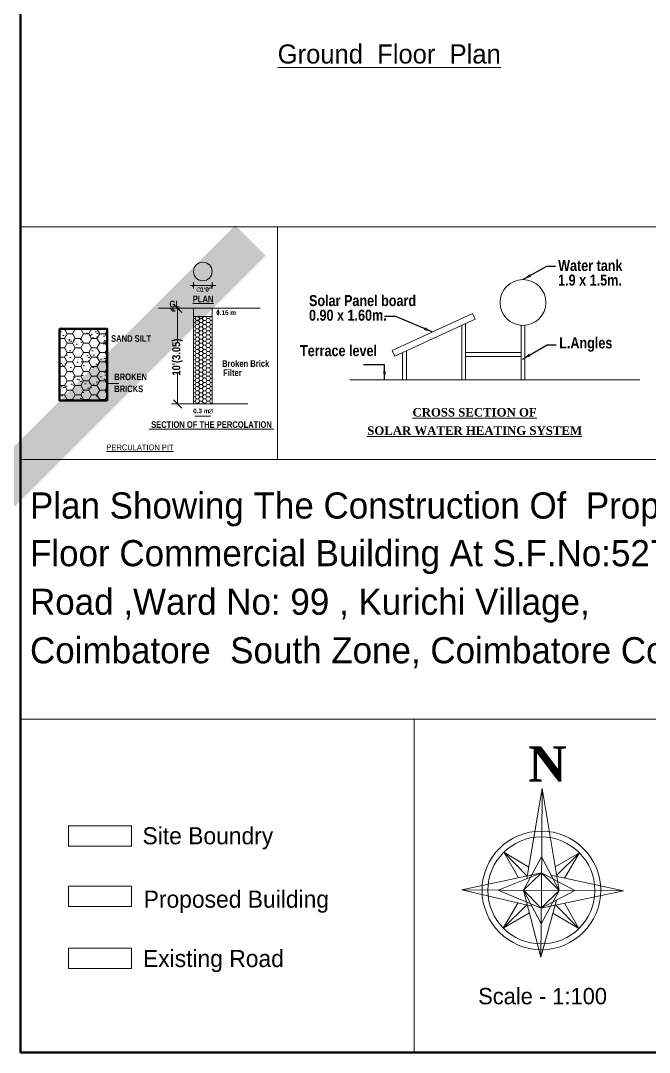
# Model space of a CAD drawing. Header units: millimetres. Extents: x 0 to 54.7, y 0 to 44.6.
# Drawn here: x 0 to 13.16, y 0 to 21.59 of the extents above; entities that cross this region are included whole.
import ezdxf

# ---------------------------------------------------------------- set-up
doc = ezdxf.new("R2010")
doc.units = ezdxf.units.MM
doc.header["$MEASUREMENT"] = 0
doc.linetypes.add('HIDDEN', pattern=[0.375, 0.25, -0.125])
doc.layers.get('0').update_dxf_attribs({"lineweight": 5})
doc.layers.add('FLOOR-GROUND', color=7, linetype='Continuous', lineweight=50)
doc.layers.add('FLOOR-STILT', color=7, linetype='Continuous', lineweight=50)
doc.styles.add('bolditalic', font='TIMESBI_0.TTF')
doc.styles.add('dim', font='ARIALNB.TTF')
doc.styles.add('HEAD', font='bgothm.ttf', dxfattribs={"width": 0.9, "height": 12})
doc.styles.add('STYLE 2', font='ANTQUABI.TTF')
doc.styles.add('swiss', font='ARIALNB.TTF')
doc.styles.add('TI', font='TIMES_0.TTF')
doc.styles.add('TNRB', font='TIMESBD_0.TTF')
doc.dimstyles.new('Copy of Standard', dxfattribs={"dimtxt": 9, "dimasz": 4, "dimexe": 0.18, "dimexo": 0.0625, "dimgap": 4.09, "dimtad": 0, "dimdec": 1, "dimlfac": 2, "dimzin": 0, "dimdsep": 46, "dimlunit": 4, "dimtxsty": 'Standard', "dimblk": 'ARCHTICK', "dimcen": 0.09, "dimse2": 1, "dimsd1": 1, "dimsd2": 1, "dimclrd": 8, "dimclrt": 6, "dimadec": 0, "dimazin": 0, "dimtfac": 1, "dimtdec": 1, "dimtix": 1, "dimtofl": 0, "dimtmove": 0, "dimatfit": 3, "dimldrblk": 'ARCHTICK', "dimfxl": 0, "dimtolj": 1, "dimtzin": 0, "dimlwd": 15, "dimarcsym": 0})
doc.dimstyles.get("Standard").update_dxf_attribs({"dimtxt": 0.23, "dimasz": 0.18, "dimexe": 0.18, "dimexo": 0.0625, "dimgap": 0.09, "dimtad": 1, "dimzin": 0, "dimdsep": 46, "dimtxsty": 'TI', "dimcen": 0.09, "dimclrt": 256, "dimadec": 0, "dimazin": 0, "dimtfac": 1, "dimtofl": 0, "dimtmove": 2, "dimatfit": 1, "dimfxl": 0, "dimtolj": 1, "dimtzin": 0, "dimarcsym": 0})

# ---------------------------------------------------------------- blocks, each defined once
blk = doc.blocks.new('_OBLIQUE')
at = {"color": 0, "linetype": 'ByBlock'}
blk.add_line((-0.5, -0.5), (0.5, 0.5), dxfattribs=at)
blk = doc.blocks.new('_ArchTick')
at = {"color": 0, "linetype": 'ByBlock', "const_width": 0.15}
blk.add_lwpolyline([(-0.5, -0.5), (0.5, 0.5)], dxfattribs=at)

msp = doc.modelspace()

# ---------------------------------------------------------------- hatches: boundary and pattern name
h = msp.add_hatch()
h.set_pattern_fill('AR-SAND', color=256, scale=0.18194, style=0)
h.set_pattern_definition([(37.5, (-39.62315, -203.38277), (-0.011461, 0.35056652), [0, -0.27654896, 0, -0.30929818, 0, -0.29565267]), (7.5, (-39.62315, -203.38277), (0.3219934, 0.5134616), [0, -0.1491909, 0, -0.24925794, 0, -0.09551856]), (327.5, (-39.84694, -203.38277), (0.5665873, 0.0010296), [0, -0.09097005, 0, -0.3274922, 0, -0.42755925]), (317.5, (-39.84694, -203.38277), (0.546935, 0.1596844), [0, -0.04548503, 0, -0.21468932, 0, -0.24561914])])
h.paths.add_polyline_path([(1.81, 15.146), (0.81, 15.146), (0.81, 13.646), (1.81, 13.646)])
h = msp.add_hatch()
h.set_pattern_fill('HONEY', color=256, scale=0.909701, style=0)
h.set_pattern_definition([(0, (-39.62315, -203.38277), (0.17056885, 0.09847797), [0.11371257, -0.22742513]), (120, (-39.62315, -203.38277), (-0.17056885, 0.09847797), [0.11371257, -0.22742513]), (60, (-39.62315, -203.38277), (4e-10, 0.19695594), [-0.22742513, 0.11371257])])
h.paths.add_polyline_path([(1.81, 15.146), (0.81, 15.146), (0.81, 13.646), (1.81, 13.646)])

# ---------------------------------------------------------------- linework, layer by layer
for p, q in [((3.555, 16.049), (4.085, 16.049)), ((3.641, 16.068), (3.596, 16.031)), ((3.618, 16.12), (3.618, 15.991)), ((4.028, 16.067), (3.983, 16.031)), ((4.006, 16.12), (4.006, 15.991)), ((2.882, 15.573), (5.014, 15.573)), ((3.126, 15.574), (3.195, 15.505)), ((3.167, 15.574), (3.236, 15.505)), ((3.618, 15.573), (3.618, 13.571)), ((4.006, 15.573), (4.006, 13.571)), ((4.278, 15.573), (4.171, 15.573)), ((3.618, 15.405), (4.006, 15.405)), ((4.134, 15.44), (4.134, 15.535)), ((7.774, 14.693), (9.453, 15.465)), ((7.83, 14.571), (9.509, 15.343)), ((9.453, 15.465), (9.509, 15.343)), ((0.81, 15.146), (1.81, 15.146)), ((9.232, 15.216), (9.232, 14.077)), ((9.312, 15.253), (9.312, 14.077)), ((10.47, 15.216), (10.47, 14.077)), ((10.551, 15.216), (10.551, 14.077)), ((7.83, 14.571), (7.774, 14.693)), ((7.993, 14.646), (7.993, 14.077)), ((8.074, 14.683), (8.074, 14.077)), ((9.312, 14.649), (10.47, 14.649)), ((9.312, 14.568), (10.47, 14.568)), ((6.89, 14.077), (12.956, 14.077)), ((3.16, 13.571), (4.757, 13.571)), ((3.655, 13.319), (3.968, 13.319)), ((0, 6.973), (25.31, 6.973)), ((10.911, 5.525), (10.591, 3.637)), ((10.896, 3.39), (10.911, 5.525)), ((10.911, 5.525), (11.267, 3.387)), ((10.6, 3.689), (10.11, 4.187)), ((10.11, 4.187), (10.408, 3.664)), ((10.11, 4.187), (10.632, 3.879)), ((11.184, 3.885), (11.693, 4.176)), ((11.214, 3.704), (11.693, 4.176)), ((11.38, 3.645), (11.693, 4.176)), ((10.901, 4.09), (10.525, 3.392)), ((11.267, 3.387), (10.901, 4.09)), ((9.234, 3.401), (10.898, 3.761)), ((9.992, 3.396), (10.898, 3.761)), ((10.525, 3.392), (10.898, 3.761)), ((10.898, 3.761), (11.596, 3.385)), ((10.898, 3.761), (11.267, 3.387)), ((11.101, 3.706), (12.612, 3.378)), ((10.896, 3.39), (9.234, 3.401)), ((9.234, 3.401), (10.698, 3.06)), ((10.893, 3.018), (9.992, 3.396)), ((10.525, 3.392), (10.886, 1.99)), ((10.893, 3.018), (10.525, 3.392)), ((10.891, 2.69), (10.525, 3.392)), ((10.896, 3.39), (10.886, 1.99)), ((11.267, 3.387), (10.891, 2.69)), ((11.267, 3.387), (10.893, 3.018)), ((11.596, 3.385), (10.893, 3.018)), ((10.893, 3.018), (12.612, 3.378)), ((10.896, 3.39), (12.612, 3.378)), ((10.099, 2.603), (10.405, 3.122)), ((10.6, 3.098), (10.099, 2.603)), ((11.212, 3.185), (10.886, 1.99)), ((11.187, 3.094), (11.682, 2.593)), ((11.381, 3.12), (11.682, 2.593)), ((10.099, 2.603), (10.647, 2.917)), ((11.138, 2.913), (11.682, 2.593))]:
    msp.add_line(p, q)
at = {"lineweight": 18}
for p, q in [((3.285, 15.573), (3.285, 14.87)), ((3.285, 13.571), (3.285, 14.234))]:
    msp.add_line(p, q, dxfattribs=at)
at = {"linetype": 'HIDDEN'}
for p, q in [((3.618, 15.361), (3.649, 15.361)), ((3.649, 15.361), (3.674, 15.404)), ((3.674, 15.318), (3.649, 15.361)), ((3.674, 15.404), (3.674, 15.405)), ((3.674, 15.404), (3.724, 15.404)), ((3.724, 15.404), (3.725, 15.405)), ((3.749, 15.361), (3.724, 15.404)), ((3.724, 15.318), (3.749, 15.361)), ((3.749, 15.361), (3.799, 15.361)), ((3.799, 15.361), (3.824, 15.404)), ((3.824, 15.318), (3.799, 15.361)), ((3.824, 15.404), (3.823, 15.405)), ((3.824, 15.404), (3.874, 15.404)), ((3.874, 15.404), (3.874, 15.405)), ((3.899, 15.361), (3.874, 15.404)), ((3.874, 15.318), (3.899, 15.361)), ((3.899, 15.361), (3.949, 15.361)), ((3.949, 15.361), (3.973, 15.404)), ((3.973, 15.318), (3.949, 15.361)), ((3.973, 15.404), (3.973, 15.405)), ((3.974, 15.404), (4.006, 15.404)), ((3.618, 15.275), (3.649, 15.275)), ((3.618, 15.188), (3.649, 15.188)), ((3.649, 15.275), (3.674, 15.318)), ((3.674, 15.231), (3.649, 15.275)), ((3.649, 15.188), (3.674, 15.232)), ((3.674, 15.145), (3.649, 15.188)), ((3.649, 15.102), (3.674, 15.145)), ((3.674, 15.318), (3.724, 15.318)), ((3.674, 15.231), (3.724, 15.231)), ((3.674, 15.145), (3.724, 15.145)), ((3.749, 15.275), (3.724, 15.318)), ((3.724, 15.232), (3.749, 15.275)), ((3.749, 15.188), (3.724, 15.231)), ((3.724, 15.145), (3.749, 15.188)), ((3.749, 15.102), (3.724, 15.145)), ((3.749, 15.275), (3.799, 15.275)), ((3.749, 15.188), (3.799, 15.188)), ((3.799, 15.275), (3.824, 15.318)), ((3.824, 15.231), (3.799, 15.275)), ((3.799, 15.188), (3.824, 15.232)), ((3.824, 15.145), (3.799, 15.188)), ((3.799, 15.102), (3.824, 15.145)), ((3.824, 15.318), (3.874, 15.318)), ((3.824, 15.231), (3.874, 15.231)), ((3.824, 15.145), (3.874, 15.145)), ((3.899, 15.275), (3.874, 15.318)), ((3.874, 15.232), (3.899, 15.275)), ((3.899, 15.188), (3.874, 15.231)), ((3.874, 15.145), (3.899, 15.188)), ((3.899, 15.102), (3.874, 15.145)), ((3.899, 15.275), (3.949, 15.275)), ((3.899, 15.188), (3.949, 15.188)), ((3.949, 15.275), (3.973, 15.318)), ((3.973, 15.231), (3.949, 15.275)), ((3.949, 15.188), (3.973, 15.232)), ((3.973, 15.145), (3.949, 15.188)), ((3.949, 15.102), (3.973, 15.145)), ((3.974, 15.318), (4.006, 15.318)), ((3.974, 15.231), (4.006, 15.231)), ((3.974, 15.145), (4.006, 15.145)), ((3.618, 15.102), (3.649, 15.102)), ((3.618, 15.016), (3.649, 15.016)), ((3.618, 14.929), (3.649, 14.929)), ((3.674, 15.059), (3.649, 15.102)), ((3.649, 15.016), (3.674, 15.059)), ((3.674, 14.972), (3.649, 15.016)), ((3.649, 14.929), (3.674, 14.972)), ((3.674, 14.886), (3.649, 14.929)), ((3.674, 15.059), (3.724, 15.059)), ((3.674, 14.972), (3.724, 14.972)), ((3.724, 15.059), (3.749, 15.102)), ((3.749, 15.016), (3.724, 15.059)), ((3.724, 14.972), (3.749, 15.016)), ((3.749, 14.929), (3.724, 14.972)), ((3.724, 14.886), (3.749, 14.929)), ((3.749, 15.102), (3.799, 15.102)), ((3.749, 15.016), (3.799, 15.016)), ((3.749, 14.929), (3.799, 14.929)), ((3.824, 15.059), (3.799, 15.102)), ((3.799, 15.016), (3.824, 15.059)), ((3.824, 14.972), (3.799, 15.016)), ((3.799, 14.929), (3.824, 14.972)), ((3.824, 14.886), (3.799, 14.929)), ((3.824, 15.059), (3.874, 15.059)), ((3.824, 14.972), (3.874, 14.972)), ((3.874, 15.059), (3.899, 15.102)), ((3.899, 15.016), (3.874, 15.059)), ((3.874, 14.972), (3.899, 15.016)), ((3.899, 14.929), (3.874, 14.972)), ((3.874, 14.886), (3.899, 14.929)), ((3.899, 15.102), (3.949, 15.102)), ((3.899, 15.016), (3.949, 15.016)), ((3.899, 14.929), (3.949, 14.929)), ((3.973, 15.059), (3.949, 15.102)), ((3.949, 15.016), (3.973, 15.059)), ((3.973, 14.972), (3.949, 15.016)), ((3.949, 14.929), (3.973, 14.972)), ((3.973, 14.886), (3.949, 14.929)), ((3.974, 15.059), (4.006, 15.059)), ((3.974, 14.972), (4.006, 14.972)), ((3.618, 14.843), (3.649, 14.843)), ((3.618, 14.756), (3.649, 14.756)), ((3.649, 14.843), (3.674, 14.886)), ((3.674, 14.8), (3.649, 14.843)), ((3.649, 14.756), (3.674, 14.8)), ((3.674, 14.713), (3.649, 14.756)), ((3.649, 14.67), (3.674, 14.713)), ((3.674, 14.886), (3.724, 14.886)), ((3.674, 14.8), (3.724, 14.8)), ((3.674, 14.713), (3.724, 14.713)), ((3.749, 14.843), (3.724, 14.886)), ((3.724, 14.8), (3.749, 14.843)), ((3.749, 14.756), (3.724, 14.8)), ((3.724, 14.713), (3.749, 14.756)), ((3.749, 14.67), (3.724, 14.713)), ((3.749, 14.843), (3.799, 14.843)), ((3.749, 14.756), (3.799, 14.756)), ((3.799, 14.843), (3.824, 14.886)), ((3.824, 14.8), (3.799, 14.843)), ((3.799, 14.756), (3.824, 14.8)), ((3.824, 14.713), (3.799, 14.756)), ((3.799, 14.67), (3.824, 14.713)), ((3.824, 14.886), (3.874, 14.886)), ((3.824, 14.8), (3.874, 14.8)), ((3.824, 14.713), (3.874, 14.713)), ((3.899, 14.843), (3.874, 14.886)), ((3.874, 14.8), (3.899, 14.843)), ((3.899, 14.756), (3.874, 14.8)), ((3.874, 14.713), (3.899, 14.756)), ((3.899, 14.67), (3.874, 14.713)), ((3.899, 14.843), (3.949, 14.843)), ((3.899, 14.756), (3.949, 14.756)), ((3.949, 14.843), (3.973, 14.886)), ((3.973, 14.8), (3.949, 14.843)), ((3.949, 14.756), (3.973, 14.8)), ((3.973, 14.713), (3.949, 14.756)), ((3.949, 14.67), (3.973, 14.713)), ((3.974, 14.886), (4.006, 14.886)), ((3.974, 14.8), (4.006, 14.8)), ((3.974, 14.713), (4.006, 14.713)), ((3.618, 14.67), (3.649, 14.67)), ((3.618, 14.584), (3.649, 14.584)), ((3.618, 14.497), (3.649, 14.497)), ((3.674, 14.627), (3.649, 14.67)), ((3.649, 14.584), (3.674, 14.627)), ((3.674, 14.54), (3.649, 14.584)), ((3.649, 14.497), (3.674, 14.54)), ((3.674, 14.454), (3.649, 14.497)), ((3.674, 14.627), (3.724, 14.627)), ((3.674, 14.54), (3.724, 14.54)), ((3.724, 14.627), (3.749, 14.67)), ((3.749, 14.584), (3.724, 14.627)), ((3.724, 14.54), (3.749, 14.584)), ((3.749, 14.497), (3.724, 14.54)), ((3.724, 14.454), (3.749, 14.497)), ((3.749, 14.67), (3.799, 14.67)), ((3.749, 14.584), (3.799, 14.584)), ((3.749, 14.497), (3.799, 14.497)), ((3.824, 14.627), (3.799, 14.67)), ((3.799, 14.584), (3.824, 14.627)), ((3.824, 14.54), (3.799, 14.584)), ((3.799, 14.497), (3.824, 14.54)), ((3.824, 14.454), (3.799, 14.497)), ((3.824, 14.627), (3.874, 14.627)), ((3.824, 14.54), (3.874, 14.54)), ((3.874, 14.627), (3.899, 14.67)), ((3.899, 14.584), (3.874, 14.627)), ((3.874, 14.54), (3.899, 14.584)), ((3.899, 14.497), (3.874, 14.54)), ((3.874, 14.454), (3.899, 14.497)), ((3.899, 14.67), (3.949, 14.67)), ((3.899, 14.584), (3.949, 14.584)), ((3.899, 14.497), (3.949, 14.497)), ((3.973, 14.627), (3.949, 14.67)), ((3.949, 14.584), (3.973, 14.627)), ((3.973, 14.54), (3.949, 14.584)), ((3.949, 14.497), (3.973, 14.54)), ((3.973, 14.454), (3.949, 14.497)), ((3.974, 14.627), (4.006, 14.627)), ((3.974, 14.54), (4.006, 14.54)), ((3.618, 14.411), (3.649, 14.411)), ((3.618, 14.324), (3.649, 14.324)), ((3.649, 14.411), (3.674, 14.454)), ((3.674, 14.368), (3.649, 14.411)), ((3.649, 14.324), (3.674, 14.368)), ((3.674, 14.281), (3.649, 14.324)), ((3.649, 14.238), (3.674, 14.281)), ((3.674, 14.454), (3.724, 14.454)), ((3.674, 14.368), (3.724, 14.368)), ((3.674, 14.281), (3.724, 14.281)), ((3.749, 14.411), (3.724, 14.454)), ((3.724, 14.368), (3.749, 14.411)), ((3.749, 14.324), (3.724, 14.368)), ((3.724, 14.281), (3.749, 14.324)), ((3.749, 14.238), (3.724, 14.281)), ((3.749, 14.411), (3.799, 14.411)), ((3.749, 14.324), (3.799, 14.324)), ((3.799, 14.411), (3.824, 14.454)), ((3.824, 14.368), (3.799, 14.411)), ((3.799, 14.324), (3.824, 14.368)), ((3.824, 14.281), (3.799, 14.324)), ((3.799, 14.238), (3.824, 14.281)), ((3.824, 14.454), (3.874, 14.454)), ((3.824, 14.368), (3.874, 14.368)), ((3.824, 14.281), (3.874, 14.281)), ((3.899, 14.411), (3.874, 14.454)), ((3.874, 14.368), (3.899, 14.411)), ((3.899, 14.324), (3.874, 14.368)), ((3.874, 14.281), (3.899, 14.324)), ((3.899, 14.238), (3.874, 14.281)), ((3.899, 14.411), (3.949, 14.411)), ((3.899, 14.324), (3.949, 14.324)), ((3.949, 14.411), (3.973, 14.454)), ((3.973, 14.368), (3.949, 14.411)), ((3.949, 14.324), (3.973, 14.368)), ((3.973, 14.281), (3.949, 14.324)), ((3.949, 14.238), (3.973, 14.281)), ((3.974, 14.454), (4.006, 14.454)), ((3.974, 14.368), (4.006, 14.368)), ((3.974, 14.281), (4.006, 14.281)), ((3.618, 14.238), (3.649, 14.238)), ((3.618, 14.152), (3.649, 14.152)), ((3.618, 14.065), (3.649, 14.065)), ((3.674, 14.195), (3.649, 14.238)), ((3.649, 14.152), (3.674, 14.195)), ((3.674, 14.108), (3.649, 14.152)), ((3.649, 14.065), (3.674, 14.109)), ((3.674, 14.022), (3.649, 14.065)), ((3.674, 14.195), (3.724, 14.195)), ((3.674, 14.108), (3.724, 14.108)), ((3.724, 14.195), (3.749, 14.238)), ((3.749, 14.152), (3.724, 14.195)), ((3.724, 14.109), (3.749, 14.152)), ((3.749, 14.065), (3.724, 14.108)), ((3.724, 14.022), (3.749, 14.065)), ((3.749, 14.238), (3.799, 14.238)), ((3.749, 14.152), (3.799, 14.152)), ((3.749, 14.065), (3.799, 14.065)), ((3.824, 14.195), (3.799, 14.238)), ((3.799, 14.152), (3.824, 14.195)), ((3.824, 14.108), (3.799, 14.152)), ((3.799, 14.065), (3.824, 14.109)), ((3.824, 14.022), (3.799, 14.065)), ((3.824, 14.195), (3.874, 14.195)), ((3.824, 14.108), (3.874, 14.108)), ((3.874, 14.195), (3.899, 14.238)), ((3.899, 14.152), (3.874, 14.195)), ((3.874, 14.109), (3.899, 14.152)), ((3.899, 14.065), (3.874, 14.108)), ((3.874, 14.022), (3.899, 14.065)), ((3.899, 14.238), (3.949, 14.238)), ((3.899, 14.152), (3.949, 14.152)), ((3.899, 14.065), (3.949, 14.065)), ((3.973, 14.195), (3.949, 14.238)), ((3.949, 14.152), (3.973, 14.195)), ((3.973, 14.108), (3.949, 14.152)), ((3.949, 14.065), (3.973, 14.109)), ((3.973, 14.022), (3.949, 14.065)), ((3.974, 14.195), (4.006, 14.195)), ((3.974, 14.108), (4.006, 14.108)), ((3.618, 13.979), (3.649, 13.979)), ((3.618, 13.893), (3.649, 13.893)), ((3.649, 13.979), (3.674, 14.022)), ((3.674, 13.936), (3.649, 13.979)), ((3.649, 13.893), (3.674, 13.936)), ((3.674, 13.849), (3.649, 13.893)), ((3.649, 13.806), (3.674, 13.849)), ((3.674, 14.022), (3.724, 14.022)), ((3.674, 13.936), (3.724, 13.936)), ((3.674, 13.849), (3.724, 13.849)), ((3.749, 13.979), (3.724, 14.022)), ((3.724, 13.936), (3.749, 13.979)), ((3.749, 13.893), (3.724, 13.936)), ((3.724, 13.849), (3.749, 13.893)), ((3.749, 13.806), (3.724, 13.849)), ((3.749, 13.979), (3.799, 13.979)), ((3.749, 13.893), (3.799, 13.893)), ((3.799, 13.979), (3.824, 14.022)), ((3.824, 13.936), (3.799, 13.979)), ((3.799, 13.893), (3.824, 13.936)), ((3.824, 13.849), (3.799, 13.893)), ((3.799, 13.806), (3.824, 13.849)), ((3.824, 14.022), (3.874, 14.022)), ((3.824, 13.936), (3.874, 13.936)), ((3.824, 13.849), (3.874, 13.849)), ((3.899, 13.979), (3.874, 14.022)), ((3.874, 13.936), (3.899, 13.979)), ((3.899, 13.893), (3.874, 13.936)), ((3.874, 13.849), (3.899, 13.893)), ((3.899, 13.806), (3.874, 13.849)), ((3.899, 13.979), (3.949, 13.979)), ((3.899, 13.893), (3.949, 13.893)), ((3.949, 13.979), (3.973, 14.022)), ((3.973, 13.936), (3.949, 13.979)), ((3.949, 13.893), (3.973, 13.936)), ((3.973, 13.849), (3.949, 13.893)), ((3.949, 13.806), (3.973, 13.849)), ((3.974, 14.022), (4.006, 14.022)), ((3.974, 13.936), (4.006, 13.936)), ((3.974, 13.849), (4.006, 13.849)), ((3.618, 13.806), (3.649, 13.806)), ((3.618, 13.72), (3.649, 13.72)), ((3.618, 13.633), (3.649, 13.633)), ((3.674, 13.763), (3.649, 13.806)), ((3.649, 13.72), (3.674, 13.763)), ((3.674, 13.677), (3.649, 13.72)), ((3.649, 13.633), (3.674, 13.677)), ((3.674, 13.59), (3.649, 13.633)), ((3.674, 13.763), (3.724, 13.763)), ((3.674, 13.677), (3.724, 13.677)), ((3.724, 13.763), (3.749, 13.806)), ((3.749, 13.72), (3.724, 13.763)), ((3.724, 13.677), (3.749, 13.72)), ((3.749, 13.633), (3.724, 13.677)), ((3.724, 13.59), (3.749, 13.633)), ((3.749, 13.806), (3.799, 13.806)), ((3.749, 13.72), (3.799, 13.72)), ((3.749, 13.633), (3.799, 13.633)), ((3.824, 13.763), (3.799, 13.806)), ((3.799, 13.72), (3.824, 13.763)), ((3.824, 13.677), (3.799, 13.72)), ((3.799, 13.633), (3.824, 13.677)), ((3.824, 13.59), (3.799, 13.633)), ((3.824, 13.763), (3.874, 13.763)), ((3.824, 13.677), (3.874, 13.677)), ((3.874, 13.763), (3.899, 13.806)), ((3.899, 13.72), (3.874, 13.763)), ((3.874, 13.677), (3.899, 13.72)), ((3.899, 13.633), (3.874, 13.677)), ((3.874, 13.59), (3.899, 13.633)), ((3.899, 13.806), (3.949, 13.806)), ((3.899, 13.72), (3.949, 13.72)), ((3.899, 13.633), (3.949, 13.633)), ((3.973, 13.763), (3.949, 13.806)), ((3.949, 13.72), (3.973, 13.763)), ((3.973, 13.677), (3.949, 13.72)), ((3.949, 13.633), (3.973, 13.677)), ((3.973, 13.59), (3.949, 13.633)), ((3.974, 13.763), (4.006, 13.763)), ((3.974, 13.677), (4.006, 13.677)), ((3.663, 13.571), (3.674, 13.59)), ((3.674, 13.59), (3.724, 13.59)), ((3.735, 13.571), (3.724, 13.59)), ((3.813, 13.571), (3.824, 13.59)), ((3.824, 13.59), (3.874, 13.59)), ((3.885, 13.571), (3.874, 13.59)), ((3.962, 13.571), (3.973, 13.59)), ((3.974, 13.59), (4.006, 13.59))]:
    msp.add_line(p, q, dxfattribs=at)
at = {"ltscale": 2}
msp.add_line((8.234, 6.973), (8.234, 0), dxfattribs=at)
for points in [[(0, 44.557), (54.749, 44.557), (54.749, 12.411), (0, 12.411)], [(0, 17.277), (5.372, 17.277), (5.372, 12.411), (0, 12.411)], [(16.117, 17.277), (5.372, 17.277), (5.372, 12.411), (16.117, 12.411)]]:
    msp.add_lwpolyline(points, close=True)
at = {"color": 254}
msp.add_lwpolyline([(0, 44.557), (54.749, 44.557), (54.749, 0), (0, 0), (0, 0)], close=True, dxfattribs=at)
msp.add_lwpolyline([(1.81, 15.146), (1.81, 13.646), (0.81, 13.646), (0.81, 15.146)])
at = {"ltscale": 2}
for points in [[(0, 0), (54.749, 0), (54.749, 12.411), (0, 12.411)], [(2.322, 4.738), (1.001, 4.738), (1.001, 4.314), (2.322, 4.314)], [(2.322, 3.478), (1.001, 3.478), (1.001, 3.054), (2.322, 3.054)], [(2.322, 2.182), (1.001, 2.182), (1.001, 1.758), (2.322, 1.758)]]:
    msp.add_lwpolyline(points, close=True, dxfattribs=at)
for centre, radius in [((3.812, 16.344), 0.194), ((10.51, 15.695), 0.479), ((10.896, 3.39), 1.242), ((10.896, 3.39), 1.12)]:
    msp.add_circle(centre, radius)
for points in [[(4.127, 15.535), (4.14, 15.535), (4.134, 15.573)], [(4.127, 15.44), (4.14, 15.44), (4.134, 15.402)], [(3.655, 13.325), (3.655, 13.313), (3.618, 13.319)], [(3.968, 13.325), (3.968, 13.313), (4.006, 13.319)]]:
    msp.add_solid(points)
at = {"layer": 'FLOOR-GROUND', "color": 175}
msp.add_lwpolyline([(0.81, 15.146), (0.81, 13.646), (1.81, 13.646), (1.81, 15.146)], close=True, dxfattribs=at)
at = {"layer": 'FLOOR-STILT', "color": 64}
msp.add_lwpolyline([(0, 44.557), (54.749, 44.557), (54.749, 0), (0, 0), (0, 0)], close=True, dxfattribs=at)

# ---------------------------------------------------------------- block references
at = {"lineweight": 18, "xscale": 0.1788274074553726, "yscale": 0.1788274074553726, "zscale": 0.1788274074553726}
for p, rotation in [((3.285, 15.573), 90), ((3.285, 13.571), 270)]:
    msp.add_blockref('_OBLIQUE', p, dxfattribs=dict(at, rotation=rotation))

# ---------------------------------------------------------------- texts
for s, height, style, p in [('%%UGround  Floor  Plan', 0.4, 'STYLE 2', (5.379, 20.697)), ('Water tank', 0.23, 'swiss', (11.247, 16.354)), ('1.9 x 1.5m.', 0.23003, 'swiss', (11.247, 16.049)), ('∅', 0.0968, 'swiss', (3.675, 15.919)), ('1\'0" ', 0.0968, 'swiss', (3.761, 15.919)), ('%%UPLAN', 0.1382, 'swiss', (3.603, 15.7)), ('Solar Panel board', 0.23003, 'swiss', (6.034, 15.62)), ('GL', 0.1382, 'swiss', (3.114, 15.594)), ('0.15 m', 0.0968, 'swiss', (4.093, 15.435)), ('0.90 x 1.60m.', 0.23003, 'swiss', (6.034, 15.314)), ('SAND SILT', 0.1382, 'swiss', (1.893, 14.872)), ('L.Angles', 0.23, 'swiss', (11.269, 14.735)), ('Terrace level', 0.23003, 'swiss', (5.846, 14.572)), ('Broken Brick', 0.13823, 'swiss', (4.216, 14.348)), (' Filter', 0.1382, 'swiss', (4.194, 14.156)), ('BROKEN ', 0.1382, 'swiss', (1.958, 14.07)), ('BRICKS', 0.1382, 'swiss', (1.958, 13.819)), ('0.3 m ', 0.0968, 'swiss', (3.61, 13.378)), ('∅', 0.0968, 'swiss', (3.927, 13.378)), ('%%u SECTION OF THE PERCOLATION ', 0.13823, 'swiss', (2.687, 13.071)), ('Plan Showing The Construction Of  Proposed  Ground  & First  ', 0.54713, 'STYLE 2', (0.196, 11.173)), ('Floor Commercial Building At S.F.No:527/4 , Podanur-Chettipalayam', 0.54713, 'STYLE 2', (0.196, 10.175)), ('Road ,Ward No: 99 , Kurichi Village,', 0.54713, 'STYLE 2', (0.196, 9.159)), ('Coimbatore  South Zone, Coimbatore Corporation.', 0.54713, 'STYLE 2', (0.196, 8.143)), ('N', 0.736, 'bolditalic', (10.62, 5.668)), ('Site Boundry', 0.35729, 'STYLE 2', (2.55, 4.355)), ('Proposed Building', 0.35729, 'STYLE 2', (2.575, 3.028)), ('Existing Road', 0.35729, 'STYLE 2', (2.56, 1.786)), ('Scale - 1:100', 0.34212, 'STYLE 2', (9.574, 1.006))]:
    msp.add_text(s, height=height, dxfattribs=dict(style=style)).set_placement(p)
at = {"style": 'HEAD', "width": 0.9}
msp.add_text('%%UPERCULATION PIT', height=0.12, dxfattribs=at).set_placement((1.795, 12.602))
at = {"insert": (3.282, 14.552), "char_height": 0.1706, "attachment_point": 5, "rotation": 90, "style": 'dim'}
msp.add_mtext("10'(3.05)", dxfattribs=at)
at = {"insert": (9.499, 13.203), "char_height": 0.17695, "width": 4.80819, "attachment_point": 5, "line_spacing_factor": 1.3, "style": 'TNRB'}
msp.add_mtext('{\\LCROSS SECTION OF \\PSOLAR WATER HEATING SYSTEM}', dxfattribs=at)

# ---------------------------------------------------------------- leaders
for points in [[(10.51, 16.174), (11.008, 16.454), (11.19, 16.454)], [(8.614, 15.079), (7.854, 15.403), (7.613, 15.403)], [(10.501, 14.508), (11.016, 14.809), (11.206, 14.809)], [(7.613, 14.077), (7.613, 14.389), (7.172, 14.389)]]:
    msp.add_leader(points, dimstyle='Standard')
msp.add_leader([(1.81, 13.997), (2.053, 13.997)], dimstyle='Copy of Standard', override={"dimasz": 6})

doc.saveas('drawing.dxf')
